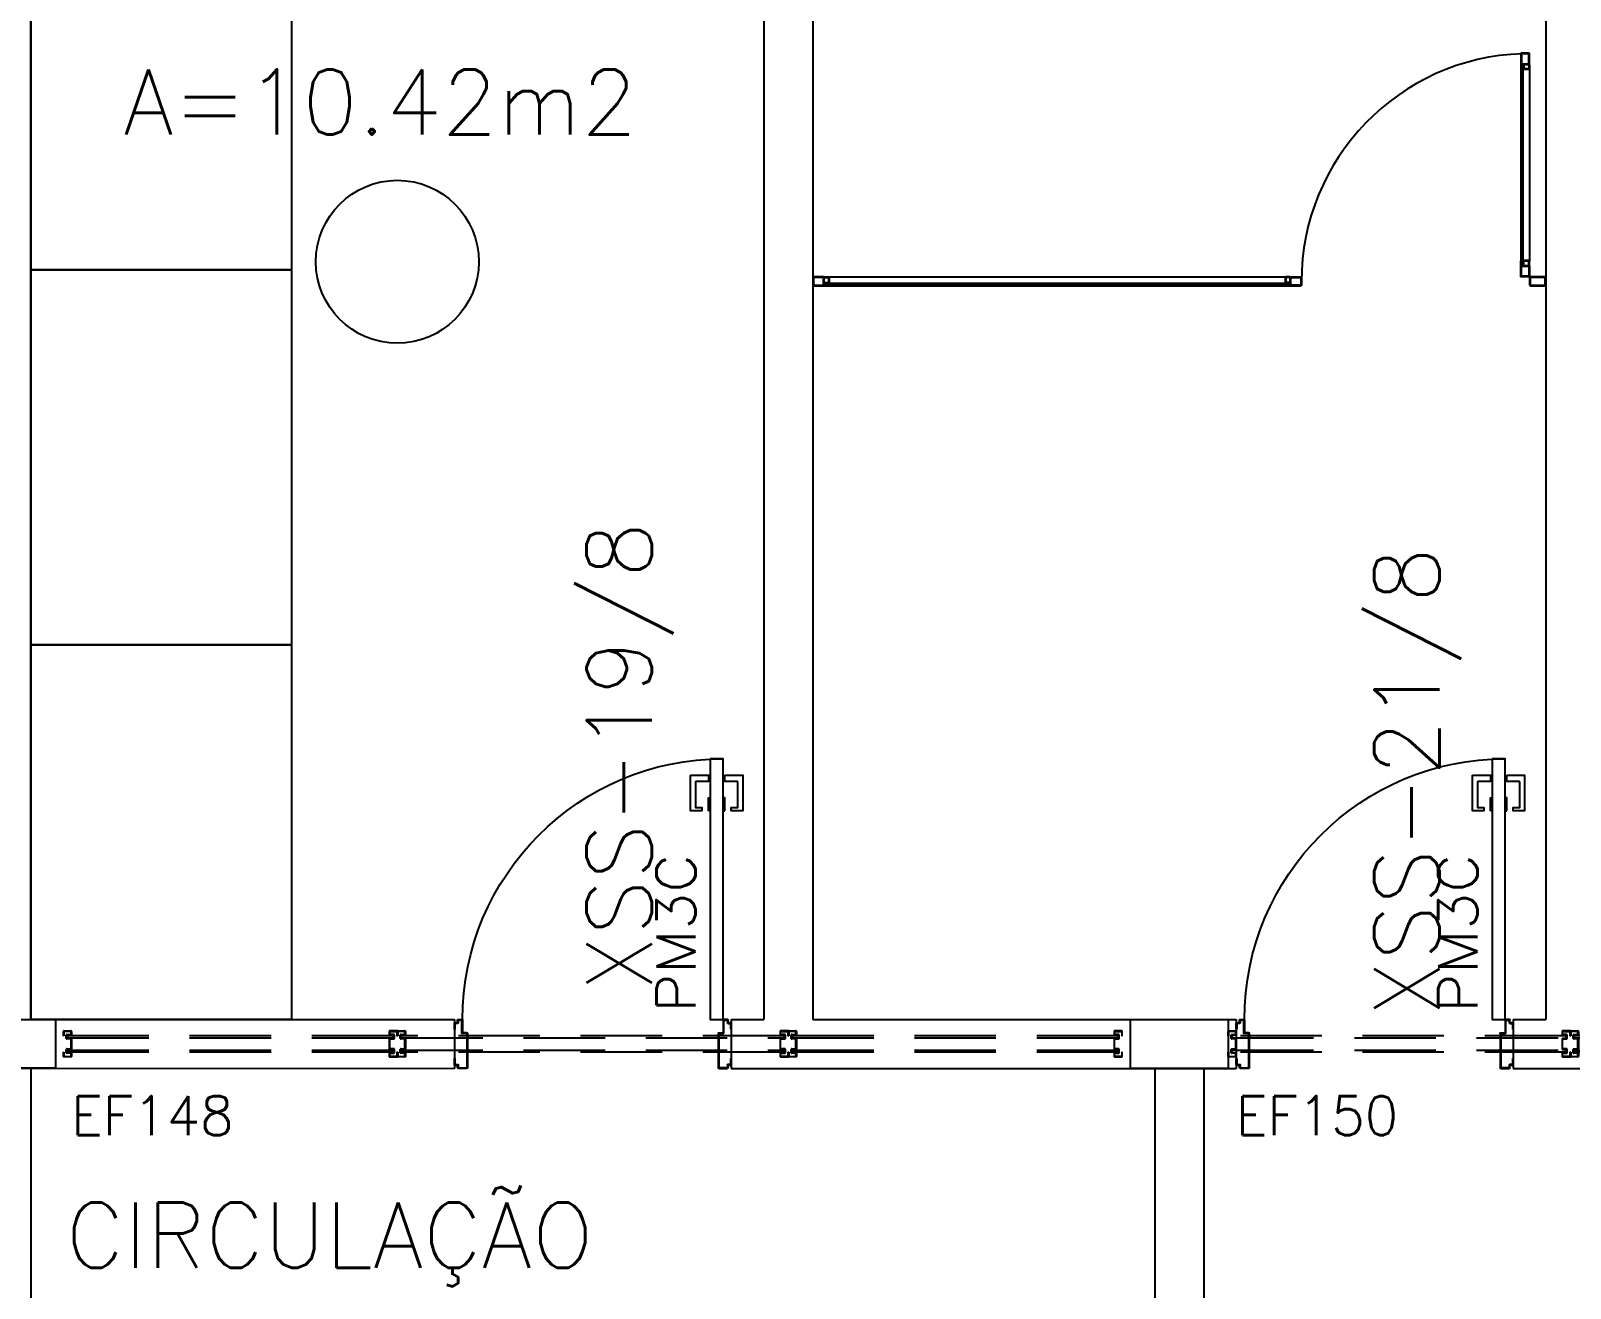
# Model space of a CAD drawing. Header units: millimetres. Extents: x 2046 to 2564, y 885 to 1120.
# Drawn here: x 2201.763 to 2206.488, y 926.228 to 930.086 of the extents above; entities that cross this region are included whole.
import ezdxf

# ---------------------------------------------------------------- set-up
doc = ezdxf.new("R2010")
doc.units = ezdxf.units.MM
doc.header["$LTSCALE"] = 10
doc.linetypes.add('HIDDEN', pattern=[0.375, 0.25, -0.125])
for name, color, linetype in [('AR-ALV', 2, 'Continuous'), ('AR-BANCADAS', 1, 'Continuous'), ('AR-ESQ', 1, 'Continuous'), ('AR-ESTC', 3, 'Continuous'), ('AR-PORTA', 1, 'Continuous'), ('AR-PROJ', 1, 'HIDDEN'), ('BC- VISTA', 1, 'Continuous'), ('BGR- VISTA', 12, 'Continuous'), ('DT-ESQ-C', 2, 'Continuous'), ('DT-ESQ-PERFIL TUBULAR-V', 2, 'Continuous'), ('DT-ESQ-PROJ', 1, 'HIDDEN'), ('DT-MALHA_C', 1, 'Continuous'), ('DT-TXTESQ', 2, 'Continuous'), ('DT-TXTMOD', 1, 'Continuous'), ('ENDEREÇO', 2, 'Continuous'), ('maçaneta', 1, 'Continuous'), ('mov', 1, 'Continuous'), ('PM-PERFIL U-C', 2, 'Continuous'), ('PM-TXT', 2, 'Continuous'), ('pm1', 2, 'Continuous'), ('Área', 2, 'Continuous')]:
    doc.layers.add(name, color=color, linetype=linetype)
doc.styles.add('S10', font='simplex.shx', dxfattribs={"height": 0.1})
doc.styles.add('S12', font='simplex.shx', dxfattribs={"width": 1.1, "height": 0.12})
doc.styles.add('UNB-100', font='simplex.shx', dxfattribs={"height": 0.2})
doc.styles.add('UNB1-100', font='simplex.shx', dxfattribs={"height": 0.2})

# ---------------------------------------------------------------- blocks, each defined once
blk = doc.blocks.new('BCP10')
at = {"layer": 'BC- VISTA'}
blk.add_lwpolyline([(0.8, 0), (0.8, -1.15), (0, -1.15), (0, 0)], close=True, dxfattribs=at)
blk = doc.blocks.new('EF148-P')
at = {"layer": 'DT-ESQ-PROJ', "ltscale": 0.1}
for points in [[(0.05, 0.01), (0.05, 0, -0.414214), (0.0485, -0.0015), (0.0265, -0.0015, -0.414214), (0.025, 0), (0.025, 0.0135), (0.0265, 0.0135), (0.0265, 0.0005, 0.414214), (0.027, 0), (0.048, 0, 0.414214), (0.0485, 0.0005), (0.0485, 0.01), (0.0355, 0.01, -0.414214), (0.034, 0.0115), (0.034, 0.0215, -0.414214), (0.0355, 0.023), (0.0485, 0.023), (0.0485, 0.054), (0.0355, 0.054, -0.414214), (0.034, 0.0555), (0.034, 0.0655, -0.414214), (0.0355, 0.067), (0.0485, 0.067), (0.0485, 0.0765, 0.414214), (0.048, 0.077), (0.027, 0.077, 0.414214), (0.0265, 0.0765), (0.0265, 0.0635), (0.025, 0.0635), (0.025, 0.077, -0.414214), (0.0265, 0.0785), (0.0485, 0.0785, -0.414214), (0.05, 0.077), (0.05, 0.067, -0.414214), (0.0485, 0.0655), (0.0355, 0.0655), (0.0355, 0.0555), (0.0485, 0.0555), (0.0485, 0.0555, -0.414214), (0.05, 0.054), (0.05, 0.023, -0.414214), (0.0485, 0.0215), (0.0485, 0.0215), (0.0355, 0.0215), (0.0355, 0.0115), (0.0485, 0.0115, -0.414214)], [(1.025, 0.01), (1.025, 0, 0.414214), (1.0265, -0.0015), (1.0485, -0.0015, 0.414214), (1.05, 0), (1.05, 0.0135), (1.0485, 0.0135), (1.0485, 0.0005, -0.414214), (1.048, 0), (1.027, 0, -0.414214), (1.0265, 0.0005), (1.0265, 0.01), (1.0395, 0.01, 0.414214), (1.041, 0.0115), (1.041, 0.0215, 0.414214), (1.0395, 0.023), (1.0265, 0.023), (1.0265, 0.054), (1.0395, 0.054, 0.414214), (1.041, 0.0555), (1.041, 0.0655, 0.414214), (1.0395, 0.067), (1.0265, 0.067), (1.0265, 0.0765, -0.414214), (1.027, 0.077), (1.048, 0.077, -0.414214), (1.0485, 0.0765), (1.0485, 0.0635), (1.05, 0.0635), (1.05, 0.077, 0.414214), (1.0485, 0.0785), (1.0265, 0.0785, 0.414214), (1.025, 0.077), (1.025, 0.067, 0.414214), (1.0265, 0.0655), (1.0395, 0.0655), (1.0395, 0.0555), (1.0265, 0.0555), (1.0265, 0.0555, 0.414214), (1.025, 0.054), (1.025, 0.023, 0.414214), (1.0265, 0.0215), (1.0265, 0.0215), (1.0395, 0.0215), (1.0395, 0.0115), (1.0265, 0.0115, 0.414214)], [(1.075, 0.01), (1.075, 0, -0.414214), (1.0735, -0.0015), (1.0515, -0.0015, -0.414214), (1.05, 0), (1.05, 0.0135), (1.0515, 0.0135), (1.0515, 0.0005, 0.414214), (1.052, 0), (1.073, 0, 0.414214), (1.0735, 0.0005), (1.0735, 0.01), (1.0605, 0.01, -0.414214), (1.059, 0.0115), (1.059, 0.0215, -0.414214), (1.0605, 0.023), (1.0735, 0.023), (1.0735, 0.054), (1.0605, 0.054, -0.414214), (1.059, 0.0555), (1.059, 0.0655, -0.414214), (1.0605, 0.067), (1.0735, 0.067), (1.0735, 0.0765, 0.414214), (1.073, 0.077), (1.052, 0.077, 0.414214), (1.0515, 0.0765), (1.0515, 0.0635), (1.05, 0.0635), (1.05, 0.077, -0.414214), (1.0515, 0.0785), (1.0735, 0.0785, -0.414214), (1.075, 0.077), (1.075, 0.067, -0.414214), (1.0735, 0.0655), (1.0605, 0.0655), (1.0605, 0.0555), (1.0735, 0.0555), (1.0735, 0.0555, -0.414214), (1.075, 0.054), (1.075, 0.023, -0.414214), (1.0735, 0.0215), (1.0735, 0.0215), (1.0605, 0.0215), (1.0605, 0.0115), (1.0735, 0.0115, -0.414214)], [(2.225, 0.01), (2.225, 0, 0.414214), (2.2265, -0.0015), (2.2485, -0.0015, 0.414214), (2.25, 0), (2.25, 0.0135), (2.2485, 0.0135), (2.2485, 0.0005, -0.414214), (2.248, 0), (2.227, 0, -0.414214), (2.2265, 0.0005), (2.2265, 0.01), (2.2395, 0.01, 0.414214), (2.241, 0.0115), (2.241, 0.0215, 0.414214), (2.2395, 0.023), (2.2265, 0.023), (2.2265, 0.054), (2.2395, 0.054, 0.414214), (2.241, 0.0555), (2.241, 0.0655, 0.414214), (2.2395, 0.067), (2.2265, 0.067), (2.2265, 0.0765, -0.414214), (2.227, 0.077), (2.248, 0.077, -0.414214), (2.2485, 0.0765), (2.2485, 0.0635), (2.25, 0.0635), (2.25, 0.077, 0.414214), (2.2485, 0.0785), (2.2265, 0.0785, 0.414214), (2.225, 0.077), (2.225, 0.067, 0.414214), (2.2265, 0.0655), (2.2395, 0.0655), (2.2395, 0.0555), (2.2265, 0.0555), (2.2265, 0.0555, 0.414214), (2.225, 0.054), (2.225, 0.023, 0.414214), (2.2265, 0.0215), (2.2265, 0.0215), (2.2395, 0.0215), (2.2395, 0.0115), (2.2265, 0.0115, 0.414214)], [(2.275, 0.01), (2.275, 0, -0.414214), (2.2735, -0.0015), (2.2515, -0.0015, -0.414214), (2.25, 0), (2.25, 0.0135), (2.2515, 0.0135), (2.2515, 0.0005, 0.414214), (2.252, 0), (2.273, 0, 0.414214), (2.2735, 0.0005), (2.2735, 0.01), (2.2605, 0.01, -0.414214), (2.259, 0.0115), (2.259, 0.0215, -0.414214), (2.2605, 0.023), (2.2735, 0.023), (2.2735, 0.054), (2.2605, 0.054, -0.414214), (2.259, 0.0555), (2.259, 0.0655, -0.414214), (2.2605, 0.067), (2.2735, 0.067), (2.2735, 0.0765, 0.414214), (2.273, 0.077), (2.252, 0.077, 0.414214), (2.2515, 0.0765), (2.2515, 0.0635), (2.25, 0.0635), (2.25, 0.077, -0.414214), (2.2515, 0.0785), (2.2735, 0.0785, -0.414214), (2.275, 0.077), (2.275, 0.067, -0.414214), (2.2735, 0.0655), (2.2605, 0.0655), (2.2605, 0.0555), (2.2735, 0.0555), (2.2735, 0.0555, -0.414214), (2.275, 0.054), (2.275, 0.023, -0.414214), (2.2735, 0.0215), (2.2735, 0.0215), (2.2605, 0.0215), (2.2605, 0.0115), (2.2735, 0.0115, -0.414214)], [(3.25, 0.01), (3.25, 0, 0.414214), (3.2515, -0.0015), (3.2735, -0.0015, 0.414214), (3.275, 0), (3.275, 0.0135), (3.2735, 0.0135), (3.2735, 0.0005, -0.414214), (3.273, 0), (3.252, 0, -0.414214), (3.2515, 0.0005), (3.2515, 0.01), (3.2645, 0.01, 0.414214), (3.266, 0.0115), (3.266, 0.0215, 0.414214), (3.2645, 0.023), (3.2515, 0.023), (3.2515, 0.054), (3.2645, 0.054, 0.414214), (3.266, 0.0555), (3.266, 0.0655, 0.414214), (3.2645, 0.067), (3.2515, 0.067), (3.2515, 0.0765, -0.414214), (3.252, 0.077), (3.273, 0.077, -0.414214), (3.2735, 0.0765), (3.2735, 0.0635), (3.275, 0.0635), (3.275, 0.077, 0.414214), (3.2735, 0.0785), (3.2515, 0.0785, 0.414214), (3.25, 0.077), (3.25, 0.067, 0.414214), (3.2515, 0.0655), (3.2645, 0.0655), (3.2645, 0.0555), (3.2515, 0.0555), (3.2515, 0.0555, 0.414214), (3.25, 0.054), (3.25, 0.023, 0.414214), (3.2515, 0.0215), (3.2515, 0.0215), (3.2645, 0.0215), (3.2645, 0.0115), (3.2515, 0.0115, 0.414214)]]:
    blk.add_lwpolyline(points, format="xyb", close=True, dxfattribs=at)
for points in [[(1.0375, 0.0575), (1.0375, 0.0635), (0.0375, 0.0635), (0.0375, 0.0575)], [(2.2375, 0.0575), (2.2375, 0.0635), (1.0625, 0.0635), (1.0625, 0.0575)], [(3.2625, 0.0575), (3.2625, 0.0635), (2.2625, 0.0635), (2.2625, 0.0575)], [(1.0375, 0.0195), (1.0375, 0.0135), (0.0375, 0.0135), (0.0375, 0.0195)], [(2.2375, 0.0195), (2.2375, 0.0135), (1.0625, 0.0135), (1.0625, 0.0195)], [(3.2625, 0.0195), (3.2625, 0.0135), (2.2625, 0.0135), (2.2625, 0.0195)]]:
    blk.add_lwpolyline(points, close=True, dxfattribs=at)
at = {"layer": 'DT-TXTESQ', "ltscale": 0.1, "style": 'S12'}
blk.add_text('EF148', height=0.12, dxfattribs=at).set_placement((0.0485, -0.2415))
at = {"layer": 'DT-TXTMOD', "ltscale": 0.1, "style": 'S10', "flags": 3}
for tag, p in [('M27', (0.0485, -0.1415)), ('M28', (0.452, -0.1415)), ('M29', (0.8556, -0.1415)), ('M30', (1.2591, -0.1415)), ('M31', (1.6626, -0.1415)), ('M32', (2.0662, -0.1415)), ('M33', (2.4697, -0.1415)), ('M34', (2.8732, -0.1415))]:
    blk.add_attdef(tag, p, '', height=0.1, dxfattribs=at)
blk = doc.blocks.new('EF150-P')
at = {"layer": 'DT-ESQ-PROJ', "ltscale": 0.1}
for points in [[(0.025, -0.1035), (0.025, -0.1135, -0.414214), (0.0235, -0.115), (0.0015, -0.115, -0.414214), (0, -0.1135), (0, -0.1), (0.0015, -0.1), (0.0015, -0.113, 0.414214), (0.002, -0.1135), (0.023, -0.1135, 0.414214), (0.0235, -0.113), (0.0235, -0.1035), (0.0105, -0.1035, -0.414214), (0.009, -0.102), (0.009, -0.092, -0.414214), (0.0105, -0.0905), (0.0235, -0.0905), (0.0235, -0.0595), (0.0105, -0.0595, -0.414214), (0.009, -0.058), (0.009, -0.048, -0.414214), (0.0105, -0.0465), (0.0235, -0.0465), (0.0235, -0.037, 0.414214), (0.023, -0.0365), (0.002, -0.0365, 0.414214), (0.0015, -0.037), (0.0015, -0.05), (0, -0.05), (0, -0.0365, -0.414214), (0.0015, -0.035), (0.0235, -0.035, -0.414214), (0.025, -0.0365), (0.025, -0.0465, -0.414214), (0.0235, -0.048), (0.0105, -0.048), (0.0105, -0.058), (0.0235, -0.058), (0.0235, -0.058, -0.414214), (0.025, -0.0595), (0.025, -0.0905, -0.414214), (0.0235, -0.092), (0.0235, -0.092), (0.0105, -0.092), (0.0105, -0.102), (0.0235, -0.102, -0.414214)], [(1.025, -0.1035), (1.025, -0.1135, 0.414214), (1.0265, -0.115), (1.0485, -0.115, 0.414214), (1.05, -0.1135), (1.05, -0.1), (1.0485, -0.1), (1.0485, -0.113, -0.414214), (1.048, -0.1135), (1.027, -0.1135, -0.414214), (1.0265, -0.113), (1.0265, -0.1035), (1.0395, -0.1035, 0.414214), (1.041, -0.102), (1.041, -0.092, 0.414214), (1.0395, -0.0905), (1.0265, -0.0905), (1.0265, -0.0595), (1.0395, -0.0595, 0.414214), (1.041, -0.058), (1.041, -0.048, 0.414214), (1.0395, -0.0465), (1.0265, -0.0465), (1.0265, -0.037, -0.414214), (1.027, -0.0365), (1.048, -0.0365, -0.414214), (1.0485, -0.037), (1.0485, -0.05), (1.05, -0.05), (1.05, -0.0365, 0.414214), (1.0485, -0.035), (1.0265, -0.035, 0.414214), (1.025, -0.0365), (1.025, -0.0465, 0.414214), (1.0265, -0.048), (1.0395, -0.048), (1.0395, -0.058), (1.0265, -0.058), (1.0265, -0.058, 0.414214), (1.025, -0.0595), (1.025, -0.0905, 0.414214), (1.0265, -0.092), (1.0265, -0.092), (1.0395, -0.092), (1.0395, -0.102), (1.0265, -0.102, 0.414214)], [(1.075, -0.1035), (1.075, -0.1135, -0.414214), (1.0735, -0.115), (1.0515, -0.115, -0.414214), (1.05, -0.1135), (1.05, -0.1), (1.0515, -0.1), (1.0515, -0.113, 0.414214), (1.052, -0.1135), (1.073, -0.1135, 0.414214), (1.0735, -0.113), (1.0735, -0.1035), (1.0605, -0.1035, -0.414214), (1.059, -0.102), (1.059, -0.092, -0.414214), (1.0605, -0.0905), (1.0735, -0.0905), (1.0735, -0.0595), (1.0605, -0.0595, -0.414214), (1.059, -0.058), (1.059, -0.048, -0.414214), (1.0605, -0.0465), (1.0735, -0.0465), (1.0735, -0.037, 0.414214), (1.073, -0.0365), (1.052, -0.0365, 0.414214), (1.0515, -0.037), (1.0515, -0.05), (1.05, -0.05), (1.05, -0.0365, -0.414214), (1.0515, -0.035), (1.0735, -0.035, -0.414214), (1.075, -0.0365), (1.075, -0.0465, -0.414214), (1.0735, -0.048), (1.0605, -0.048), (1.0605, -0.058), (1.0735, -0.058), (1.0735, -0.058, -0.414214), (1.075, -0.0595), (1.075, -0.0905, -0.414214), (1.0735, -0.092), (1.0735, -0.092), (1.0605, -0.092), (1.0605, -0.102), (1.0735, -0.102, -0.414214)], [(2.225, -0.1035), (2.225, -0.1135, 0.414214), (2.2265, -0.115), (2.2485, -0.115, 0.414214), (2.25, -0.1135), (2.25, -0.1), (2.2485, -0.1), (2.2485, -0.113, -0.414214), (2.248, -0.1135), (2.227, -0.1135, -0.414214), (2.2265, -0.113), (2.2265, -0.1035), (2.2395, -0.1035, 0.414214), (2.241, -0.102), (2.241, -0.092, 0.414214), (2.2395, -0.0905), (2.2265, -0.0905), (2.2265, -0.0595), (2.2395, -0.0595, 0.414214), (2.241, -0.058), (2.241, -0.048, 0.414214), (2.2395, -0.0465), (2.2265, -0.0465), (2.2265, -0.037, -0.414214), (2.227, -0.0365), (2.248, -0.0365, -0.414214), (2.2485, -0.037), (2.2485, -0.05), (2.25, -0.05), (2.25, -0.0365, 0.414214), (2.2485, -0.035), (2.2265, -0.035, 0.414214), (2.225, -0.0365), (2.225, -0.0465, 0.414214), (2.2265, -0.048), (2.2395, -0.048), (2.2395, -0.058), (2.2265, -0.058), (2.2265, -0.058, 0.414214), (2.225, -0.0595), (2.225, -0.0905, 0.414214), (2.2265, -0.092), (2.2265, -0.092), (2.2395, -0.092), (2.2395, -0.102), (2.2265, -0.102, 0.414214)], [(2.275, -0.1035), (2.275, -0.1135, -0.414214), (2.2735, -0.115), (2.2515, -0.115, -0.414214), (2.25, -0.1135), (2.25, -0.1), (2.2515, -0.1), (2.2515, -0.113, 0.414214), (2.252, -0.1135), (2.273, -0.1135, 0.414214), (2.2735, -0.113), (2.2735, -0.1035), (2.2605, -0.1035, -0.414214), (2.259, -0.102), (2.259, -0.092, -0.414214), (2.2605, -0.0905), (2.2735, -0.0905), (2.2735, -0.0595), (2.2605, -0.0595, -0.414214), (2.259, -0.058), (2.259, -0.048, -0.414214), (2.2605, -0.0465), (2.2735, -0.0465), (2.2735, -0.037, 0.414214), (2.273, -0.0365), (2.252, -0.0365, 0.414214), (2.2515, -0.037), (2.2515, -0.05), (2.25, -0.05), (2.25, -0.0365, -0.414214), (2.2515, -0.035), (2.2735, -0.035, -0.414214), (2.275, -0.0365), (2.275, -0.0465, -0.414214), (2.2735, -0.048), (2.2605, -0.048), (2.2605, -0.058), (2.2735, -0.058), (2.2735, -0.058, -0.414214), (2.275, -0.0595), (2.275, -0.0905, -0.414214), (2.2735, -0.092), (2.2735, -0.092), (2.2605, -0.092), (2.2605, -0.102), (2.2735, -0.102, -0.414214)], [(3.2, -0.1035), (3.2, -0.1135, 0.414214), (3.2015, -0.115), (3.2235, -0.115, 0.414214), (3.225, -0.1135), (3.225, -0.1), (3.2235, -0.1), (3.2235, -0.113, -0.414214), (3.223, -0.1135), (3.202, -0.1135, -0.414214), (3.2015, -0.113), (3.2015, -0.1035), (3.2145, -0.1035, 0.414214), (3.216, -0.102), (3.216, -0.092, 0.414214), (3.2145, -0.0905), (3.2015, -0.0905), (3.2015, -0.0595), (3.2145, -0.0595, 0.414214), (3.216, -0.058), (3.216, -0.048, 0.414214), (3.2145, -0.0465), (3.2015, -0.0465), (3.2015, -0.037, -0.414214), (3.202, -0.0365), (3.223, -0.0365, -0.414214), (3.2235, -0.037), (3.2235, -0.05), (3.225, -0.05), (3.225, -0.0365, 0.414214), (3.2235, -0.035), (3.2015, -0.035, 0.414214), (3.2, -0.0365), (3.2, -0.0465, 0.414214), (3.2015, -0.048), (3.2145, -0.048), (3.2145, -0.058), (3.2015, -0.058), (3.2015, -0.058, 0.414214), (3.2, -0.0595), (3.2, -0.0905, 0.414214), (3.2015, -0.092), (3.2015, -0.092), (3.2145, -0.092), (3.2145, -0.102), (3.2015, -0.102, 0.414214)]]:
    blk.add_lwpolyline(points, format="xyb", close=True, dxfattribs=at)
for points in [[(1.0375, -0.056), (1.0375, -0.05), (0.0125, -0.05), (0.0125, -0.056)], [(1.0375, -0.094), (1.0375, -0.1), (0.0125, -0.1), (0.0125, -0.094)], [(2.2375, -0.056), (2.2375, -0.05), (1.0625, -0.05), (1.0625, -0.056)], [(2.2375, -0.094), (2.2375, -0.1), (1.0625, -0.1), (1.0625, -0.094)], [(3.2125, -0.056), (3.2125, -0.05), (2.2625, -0.05), (2.2625, -0.056)], [(3.2125, -0.094), (3.2125, -0.1), (2.2625, -0.1), (2.2625, -0.094)]]:
    blk.add_lwpolyline(points, close=True, dxfattribs=at)
at = {"layer": 'DT-TXTESQ', "ltscale": 0.1, "style": 'S12'}
blk.add_text('EF150', height=0.12, dxfattribs=at).set_placement((0.0235, -0.355))
at = {"layer": 'DT-TXTMOD', "ltscale": 0.1, "style": 'S10', "flags": 3}
for tag, p in [('M27', (0.0235, -0.255)), ('M28', (0.427, -0.255)), ('M29', (0.8306, -0.255)), ('M30', (1.2341, -0.255)), ('M31', (1.6376, -0.255)), ('M32', (2.0412, -0.255)), ('M33', (2.4447, -0.255)), ('M34', (2.8482, -0.255))]:
    blk.add_attdef(tag, p, '', height=0.1, dxfattribs=at)
blk = doc.blocks.new('TE02')
at = {"layer": 'DT-ESQ-C'}
for p, q in [((-0.111, 0.664), (-0.109, 0.664)), ((-0.111, 0.664), (-0.111, 0.652)), ((-0.109, 0.664), (-0.109, 0.652)), ((-0.094, 0.664), (-0.094, 0.652)), ((-0.094, 0.664), (-0.092, 0.664)), ((-0.092, 0.664), (-0.092, 0.652)), ((-0.094, 0.652), (-0.109, 0.652)), ((-0.094, 0.65), (-0.109, 0.65)), ((-0.111, 0.0495), (-0.111, 0.0615)), ((-0.111, 0.0495), (-0.109, 0.0495)), ((-0.094, 0.0635), (-0.109, 0.0635)), ((-0.094, 0.0615), (-0.109, 0.0615)), ((-0.109, 0.0495), (-0.109, 0.0615)), ((-0.094, 0.0495), (-0.094, 0.0615)), ((-0.094, 0.0495), (-0.092, 0.0495)), ((-0.092, 0.0495), (-0.092, 0.0615)), ((-2.256, 0.0135), (-2.244, 0.0135)), ((-2.256, 0.0115), (-2.256, 0.0135)), ((-2.256, 0.0115), (-2.244, 0.0115)), ((-2.244, 0.0115), (-2.244, -0.0035)), ((-2.242, 0.0115), (-2.242, -0.0035)), ((-0.842, 0.0115), (-0.842, -0.0035)), ((-0.828, 0.0135), (-0.84, 0.0135)), ((-0.828, 0.0115), (-0.84, 0.0115)), ((-0.84, 0.0115), (-0.84, -0.0035)), ((-0.828, 0.0115), (-0.828, 0.0135)), ((-0.092, 0.0115), (-0.092, -0.0115)), ((-0.0441, 0.0135), (-0.0901, 0.0135)), ((-0.09, 0.0115), (-0.09, -0.0115)), ((-0.0441, 0.0115), (-0.09, 0.0115)), ((-0.0441, -0.0115), (-0.0441, 0.0115)), ((-0.0421, -0.0115), (-0.0421, 0.0115)), ((-2.256, -0.0055), (-2.256, -0.0035)), ((-2.256, -0.0035), (-2.244, -0.0035)), ((-2.256, -0.0055), (-2.244, -0.0055)), ((-0.828, -0.0035), (-0.84, -0.0035)), ((-0.828, -0.0055), (-0.84, -0.0055)), ((-0.828, -0.0055), (-0.828, -0.0035)), ((-0.09, -0.0115), (-0.0441, -0.0115)), ((-0.09, -0.0135), (-0.0441, -0.0135))]:
    blk.add_line(p, q, dxfattribs=at)
for points in [[(-0.115, 0.665), (-0.115, 0.652), (-0.115, 0.665), (-0.094, 0.665, 0.414214), (-0.092, 0.667), (-0.092, 0.698, 0.414214), (-0.094, 0.7), (-0.117, 0.7, 0.414214), (-0.119, 0.698), (-0.119, 0.652, 1), (-0.115, 0.652)], [(-0.117, 0.665, -0.414214), (-0.115, 0.667), (-0.094, 0.667), (-0.094, 0.698), (-0.117, 0.698), (-0.117, 0.652)], [(-0.115, 0.0485), (-0.115, 0.0615), (-0.115, 0.0485), (-0.094, 0.0485, -0.414214), (-0.092, 0.0465), (-0.092, 0.0155, -0.414214), (-0.094, 0.0135), (-0.117, 0.0135, -0.414214), (-0.119, 0.0155), (-0.119, 0.0615, -1), (-0.115, 0.0615)], [(-0.117, 0.0485, 0.414214), (-0.115, 0.0465), (-0.094, 0.0465), (-0.094, 0.0155), (-0.117, 0.0155), (-0.117, 0.0615)], [(-2.257, -0.0095), (-2.244, -0.0095), (-2.257, -0.0095), (-2.257, 0.0115, 0.414214), (-2.259, 0.0135), (-2.29, 0.0135, 0.414214), (-2.292, 0.0115), (-2.292, -0.0115, 0.414214), (-2.29, -0.0135), (-2.244, -0.0135, 1), (-2.244, -0.0095)], [(-2.257, -0.0115, -0.414214), (-2.259, -0.0095), (-2.259, 0.0115), (-2.29, 0.0115), (-2.29, -0.0115), (-2.244, -0.0115)], [(-0.827, -0.0095), (-0.84, -0.0095), (-0.827, -0.0095), (-0.827, 0.0115, -0.414214), (-0.825, 0.0135), (-0.794, 0.0135, -0.414214), (-0.792, 0.0115), (-0.792, -0.0115, -0.414214), (-0.794, -0.0135), (-0.84, -0.0135, -1), (-0.84, -0.0095)], [(-0.827, -0.0115, 0.414214), (-0.825, -0.0095), (-0.825, 0.0115), (-0.794, 0.0115), (-0.794, -0.0115), (-0.84, -0.0115)]]:
    blk.add_lwpolyline(points, format="xyb", dxfattribs=at)
for centre, start, end in [((-0.109, 0.652), 180, 270), ((-0.094, 0.652), 270, 0), ((-0.109, 0.0615), 90, 180), ((-0.094, 0.0615), 360, 90), ((-2.244, 0.0115), 0, 90), ((-0.84, 0.0115), 90, 180), ((-0.09, 0.0115), 90, 180), ((-0.0441, 0.0115), 0, 90), ((-2.244, -0.0035), 270, 0), ((-0.84, -0.0035), 180, 270), ((-0.09, -0.0115), 180, 270), ((-0.0441, -0.0115), 270, 0)]:
    blk.add_arc(centre, 0.002, start, end, dxfattribs=at)
at = {"layer": 'DT-ESQ-PERFIL TUBULAR-V'}
for p, q in [((-0.119, 0.652), (-0.119, 0.0615)), ((-0.092, 0.652), (-0.092, 0.0615)), ((-2.244, 0.0135), (-0.84, 0.0135)), ((-2.244, -0.0135), (-0.794, -0.0135))]:
    blk.add_line(p, q, dxfattribs=at)
at = {"layer": 'DT-MALHA_C'}
for p, q in [((-0.1143, 0.0495), (-0.1143, 0.664)), ((-0.1118, 0.664), (-0.1143, 0.664)), ((-0.1118, 0.0495), (-0.1118, 0.664)), ((-0.1118, 0.0495), (-0.1143, 0.0495)), ((-0.828, -0.0063), (-2.256, -0.0063)), ((-2.256, -0.0063), (-2.256, -0.0088)), ((-0.828, -0.0088), (-2.256, -0.0088)), ((-0.828, -0.0063), (-0.828, -0.0088))]:
    blk.add_line(p, q, dxfattribs=at)
at = {"layer": 'mov'}
blk.add_arc((-0.092, -0.0013), 0.7, 91.786, 180, dxfattribs=at)
at = {"layer": 'PM-TXT', "style": 'S12', "flags": 2}
blk.add_attdef('TE', (-0.1473, 0.0457), '', height=0.12, rotation=90, dxfattribs=at)
blk = doc.blocks.new('PM3C')
at = {"layer": 'maçaneta'}
for points in [[(0.02, 0.9), (-0.035, 0.9), (-0.035, 0.79), (0, 0.79), (0, 0.8), (-0.02, 0.8), (-0.02, 0.8785, -0.414214), (-0.0185, 0.88), (0.02, 0.88)], [(0.125, 0.9), (0.07, 0.9), (0.07, 0.88), (0.1085, 0.88, -0.414214), (0.11, 0.8785), (0.11, 0.8), (0.09, 0.8), (0.09, 0.79), (0.125, 0.79)]]:
    blk.add_lwpolyline(points, format="xyb", close=True, dxfattribs=at)
for points in [[(0.02, 0.79), (0.02, 0.83), (0.025, 0.83), (0.025, 0.79)], [(0.07, 0.79), (0.07, 0.83), (0.065, 0.83), (0.065, 0.79)]]:
    blk.add_lwpolyline(points, close=True, dxfattribs=at)
at = {"layer": 'mov'}
blk.add_arc((0.025, 0.15), 0.8, 0, 90, dxfattribs=at)
at = {"layer": 'PM-PERFIL U-C'}
for p, q in [((0.01, 0.14), (0.01, 0.1485)), ((0.0115, 0.15), (0.0235, 0.15)), ((0.012, 0.148), (0.012, 0.1395)), ((0.023, 0.148), (0.012, 0.148)), ((0.023, 0.1085), (0.023, 0.148)), ((0.025, 0.1485), (0.025, 0.109)), ((0.825, 0.1485), (0.825, 0.109)), ((0.8385, 0.15), (0.8265, 0.15)), ((0.827, 0.148), (0.838, 0.148)), ((0.827, 0.1085), (0.827, 0.148)), ((0.838, 0.148), (0.838, 0.1395)), ((0.84, 0.14), (0.84, 0.1485)), ((0, 0.12), (0, 0.1385)), ((0.002, 0.12), (0, 0.12)), ((0.0015, 0.14), (0.01, 0.14)), ((0.002, 0.138), (0.002, 0.12)), ((0.0105, 0.138), (0.002, 0.138)), ((0.038, 0.107), (0.0245, 0.107)), ((0.0385, 0.109), (0.025, 0.109)), ((0.038, 0.107), (0.038, 0.002)), ((0.04, 0.1075), (0.04, 0.0015)), ((0.81, 0.1075), (0.81, 0.0015)), ((0.8115, 0.109), (0.825, 0.109)), ((0.812, 0.107), (0.8255, 0.107)), ((0.812, 0.107), (0.812, 0.002)), ((0.8395, 0.138), (0.848, 0.138)), ((0.8485, 0.14), (0.84, 0.14)), ((0.848, 0.138), (0.848, 0.12)), ((0.848, 0.12), (0.85, 0.12)), ((0.85, 0.12), (0.85, 0.1385)), ((0, 0.03), (0.002, 0.03)), ((0, 0.0115), (0, 0.03)), ((0.01, 0.01), (0.0015, 0.01)), ((0.002, 0.03), (0.002, 0.012)), ((0.002, 0.012), (0.0105, 0.012)), ((0.01, 0.0015), (0.01, 0.01)), ((0.0385, 0), (0.0115, 0)), ((0.012, 0.0105), (0.012, 0.002)), ((0.012, 0.002), (0.038, 0.002)), ((0.8115, 0), (0.8385, 0)), ((0.838, 0.002), (0.812, 0.002)), ((0.838, 0.0105), (0.838, 0.002)), ((0.848, 0.012), (0.8395, 0.012)), ((0.84, 0.0015), (0.84, 0.01)), ((0.84, 0.01), (0.8485, 0.01)), ((0.85, 0.03), (0.848, 0.03)), ((0.848, 0.03), (0.848, 0.012)), ((0.85, 0.0115), (0.85, 0.03))]:
    blk.add_line(p, q, dxfattribs=at)
for centre, start, end in [((0.0115, 0.1485), 90, 180), ((0.0235, 0.1485), 360, 90), ((0.8265, 0.1485), 90, 180), ((0.8385, 0.1485), 0, 90), ((0.0015, 0.1385), 90, 180), ((0.0105, 0.1395), 270, 0), ((0.0245, 0.1085), 180, 270), ((0.0385, 0.1075), 0, 90), ((0.8115, 0.1075), 90, 180), ((0.8255, 0.1085), 270, 0), ((0.8395, 0.1395), 180, 270), ((0.8485, 0.1385), 0, 90), ((0.0015, 0.0115), 180, 270), ((0.0115, 0.0015), 180, 270), ((0.0105, 0.0105), 0, 90), ((0.0385, 0.0015), 269.9386, 0), ((0.8115, 0.0015), 180, 270.0614), ((0.8395, 0.0105), 90, 180), ((0.8385, 0.0015), 270, 0), ((0.8485, 0.0115), 270, 0)]:
    blk.add_arc(centre, 0.0015, start, end, dxfattribs=at)
at = {"layer": 'pm1'}
blk.add_lwpolyline([(0.065, 0.95), (0.065, 0.15), (0.025, 0.15), (0.025, 0.95)], close=True, dxfattribs=at)
at = {"layer": 'PM-TXT', "style": 'S12', "width": 1.1}
blk.add_attdef('PM', (0.2279, 0.15), '', height=0.12, rotation=90, dxfattribs=at)

msp = doc.modelspace()

# ---------------------------------------------------------------- linework, layer by layer
at = {"layer": 'AR-ALV'}
for p, q in [((2201.7634, 931.7024), (2201.7634, 927.0524)), ((2204.0134, 931.7024), (2204.0134, 927.0524)), ((2204.1634, 931.7024), (2204.1634, 927.0524)), ((2206.4134, 931.7024), (2206.4134, 927.0524)), ((2201.7634, 927.0524), (2203.0634, 927.0524)), ((2203.0634, 927.0524), (2203.0634, 926.9024)), ((2203.9134, 927.0524), (2203.9134, 926.9024)), ((2203.9134, 927.0524), (2204.0134, 927.0524)), ((2204.1634, 927.0524), (2205.4634, 927.0524)), ((2205.4634, 927.0524), (2205.4634, 926.9024)), ((2206.3134, 927.0524), (2206.3134, 926.9024)), ((2206.3134, 927.0524), (2206.4134, 927.0524)), ((2201.5387, 926.9027), (2203.0634, 926.9024)), ((2203.9134, 926.9024), (2205.4634, 926.9024)), ((2206.3134, 926.9024), (2206.6634, 926.9024))]:
    msp.add_line(p, q, dxfattribs=at)
at = {"layer": 'AR-ESTC'}
for points in [[(2201.5387, 926.9027), (2201.5387, 927.0527), (2201.8387, 927.0527), (2201.8387, 926.9027)], [(2205.1384, 927.0524), (2205.4384, 927.0524), (2205.4384, 926.9024), (2205.1384, 926.9024)]]:
    msp.add_lwpolyline(points, close=True, dxfattribs=at)
at = {"layer": 'AR-PROJ'}
for p, q in [((2201.7634, 926.9027), (2201.7634, 925.8524)), ((2205.2134, 926.9024), (2205.2134, 925.8524)), ((2205.3634, 926.9024), (2205.3634, 925.8524))]:
    msp.add_line(p, q, dxfattribs=at)
msp.add_circle((2202.8884, 929.3774), 0.25, dxfattribs=at)

# ---------------------------------------------------------------- block references
at = {"layer": 'AR-BANCADAS'}
for p in [(2201.7634, 930.5024), (2201.7634, 929.3524), (2201.7634, 928.2024)]:
    msp.add_blockref('BCP10', p, dxfattribs=at)
at = {"layer": 'AR-ESQ'}
for name, p in [('EF148-P', (2201.8384, 926.9389)), ('EF150-P', (2205.4384, 927.0524))]:
    msp.add_blockref(name, p, dxfattribs=at)
at = {"layer": 'AR-PORTA'}
msp.add_blockref('TE02', (2206.4554, 929.3174), dxfattribs=at)
at = {"layer": 'BGR- VISTA'}
ref = msp.add_blockref('PM3C', (2203.9134, 926.9024), dxfattribs=dict(at, xscale=-1))
ref.add_attrib('PM', 'PM3C', (2203.8035, 927.0738), dxfattribs={"layer": 'PM-TXT', "height": 0.12, "rotation": 270, "style": 'S12', "text_generation_flag": 6, "width": 1.1})
ref = msp.add_blockref('PM3C', (2206.3134, 926.9024), dxfattribs=dict(at, xscale=-1))
ref.add_attrib('PM', 'PM3C', (2206.2035, 927.0738), dxfattribs={"layer": 'PM-TXT', "height": 0.12, "rotation": 270, "style": 'S12', "text_generation_flag": 6, "width": 1.1})

# ---------------------------------------------------------------- texts
at = {"layer": 'ENDEREÇO', "style": 'UNB1-100'}
for s, p in [('XSS-19/8', (2203.6694, 927.1393)), ('XSS-21/8', (2206.0868, 927.0619))]:
    msp.add_text(s, height=0.2, rotation=90, dxfattribs=at).set_placement(p)
at = {"layer": 'Área', "style": 'UNB-100'}
for s, p in [('A=10.42m2', (2202.0475, 929.7677)), ('CIRCULAÇÃO', (2201.8705, 926.2906))]:
    msp.add_text(s, height=0.2, dxfattribs=at).set_placement(p)

doc.saveas('drawing.dxf')
